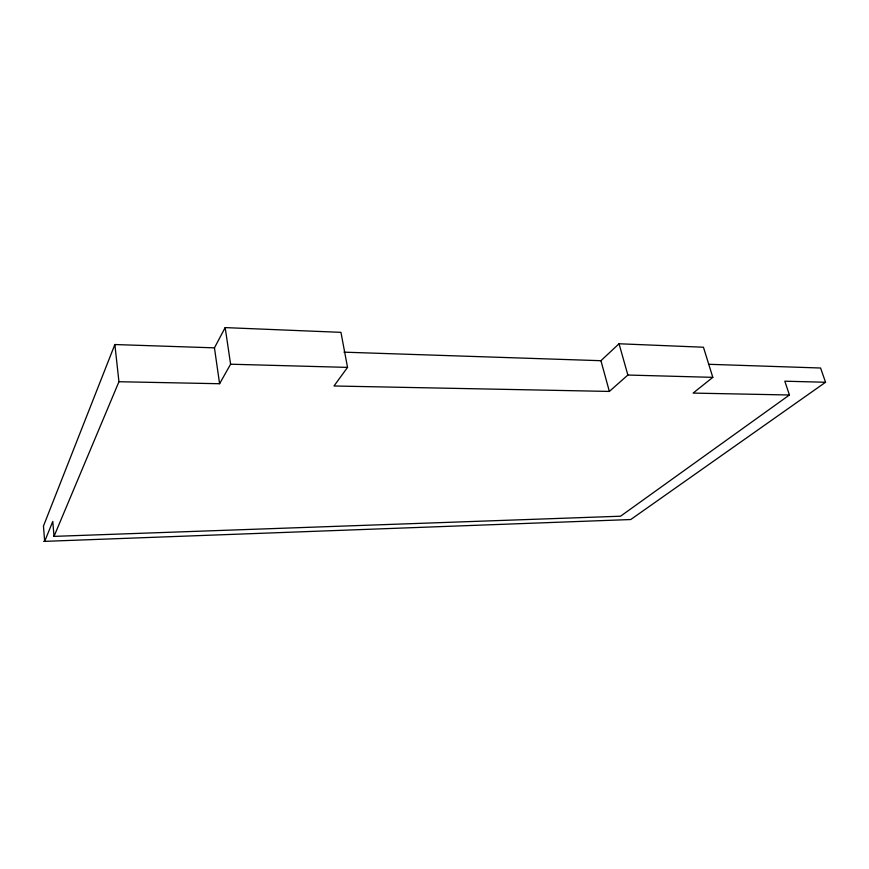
<?xml version="1.0" encoding="UTF-8"?>
<svg xmlns="http://www.w3.org/2000/svg" width="869" height="869" viewBox="0 0 869 869"><rect width="100%" height="100%" fill="white"/><g stroke="black" fill="none" stroke-linecap="round" stroke-linejoin="round"><path stroke-width="1.3" d="M343.972 352.162L600.935 360.7L619.043 343.766L703.445 347.231L712.808 377.352L627.863 375.039L609.365 391.43L334 385.988L347.535 367.391L340.952 332.349L225.169 327.602L214.447 347.85L114.86 344.537L43.45 526.082L44.677 541.365L52.781 521.433L54.019 536.379L620.553 516.208L789.432 394.993L784.816 381.198L825.55 382.262L820.586 368.011L708.474 364.285M54.019 536.379L118.944 381.73L114.86 344.537M118.944 381.73L219.596 383.729L230.6 364.209L225.169 327.602M712.808 377.352L693.114 393.092L789.432 394.993M825.55 382.262L630.742 519.532L43.613 541.398M230.6 364.209L347.535 367.391M619.043 343.766L627.863 375.039M600.935 360.7L609.365 391.43M214.447 347.85L219.596 383.729"/></g></svg>
